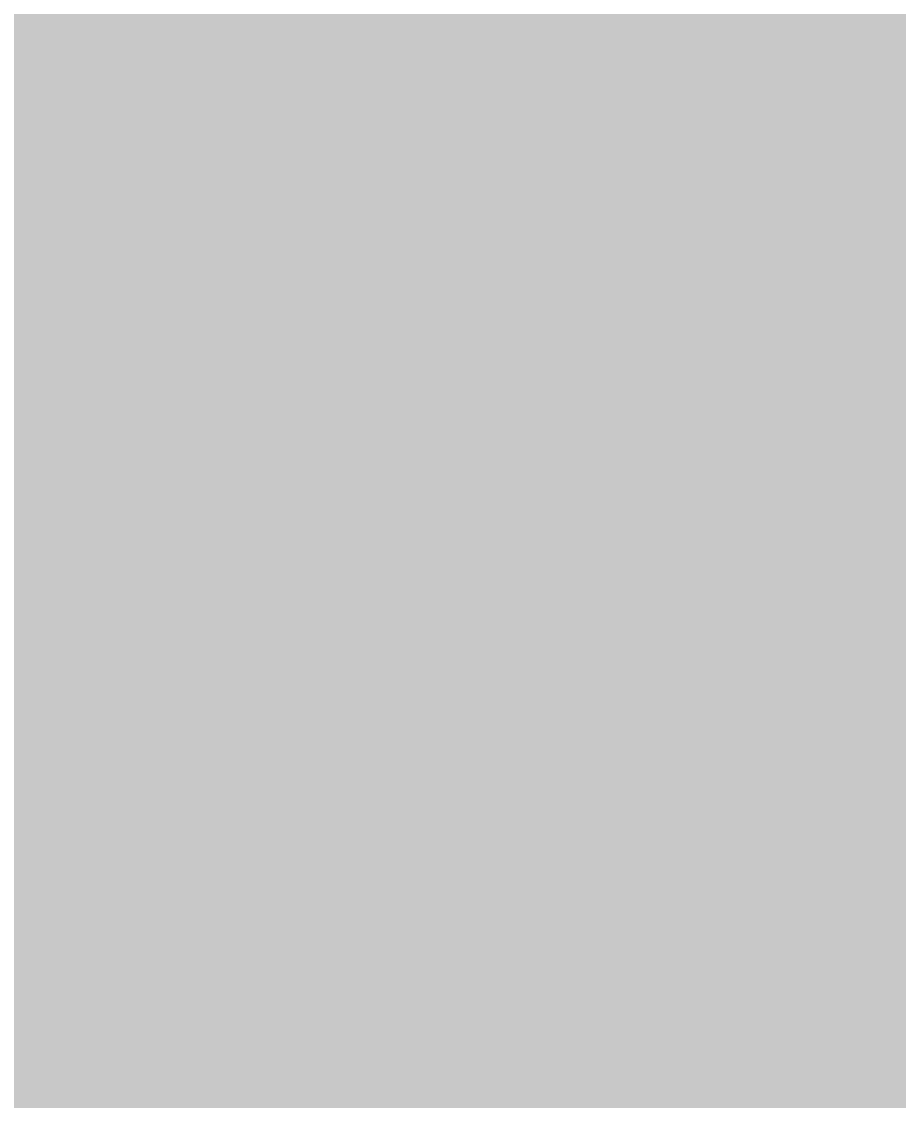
# Model space of a CAD drawing. Extents: x 0 to 196, y 0 to 139.
# Drawn here: x 112.9627 to 113.133, y 74.6042 to 74.8138 of the extents above; entities that cross this region are included whole.
import ezdxf
from ezdxf.enums import TextEntityAlignment as Align

# ---------------------------------------------------------------- set-up
doc = ezdxf.new("R2010")
doc.units = 0
doc.layers.get('0').update_dxf_attribs({"linetype": 'CONTINUOUS'})
for name, color, linetype in [('BOUND', 85, 'CONTINUOUS'), ('COND', 80, 'CONTINUOUS'), ('SILK_SCREEN', 85, 'CONTINUOUS'), ('TEXT', 142, 'CONTINUOUS')]:
    doc.layers.add(name, color=color, linetype=linetype)

# ---------------------------------------------------------------- blocks, each defined once
blk = doc.blocks.new('PLC_UJCHPLG5MSMTTR')
at = {"layer": 'SILK_SCREEN'}
for points in [[(0, 1.15, -1), (0, 1.05, -1), (0, 0.95, -1)], [(0, 0.95, -1), (0, 1.05, -1), (0, 1.15, -1)]]:
    blk.add_hatch(color=256, dxfattribs=at).paths.add_polyline_path(points, flags=0)
at = {"layer": 'BOUND'}
blk.add_solid([(-7.5, -8.3), (8.5, -8.3), (-7.5, 1.55), (8.5, 1.55)], dxfattribs=at)
at = {"layer": 'TEXT'}
blk.add_text('J*', height=0.7874, dxfattribs=at).set_placement((0, 0.525))
blk.add_text('J*', height=0.7874, dxfattribs=at).set_placement((0, 0.525))

msp = doc.modelspace()

# ---------------------------------------------------------------- hatches: boundary and pattern name
at = {"layer": 'COND'}
msp.add_hatch(color=256, dxfattribs=at).paths.add_polyline_path([(119.3351, 78.7849, -0.19893), (119.38, 78.8035, -0.414214), (119.4435, 78.74, -0.19893), (119.4249, 78.6951), (118.1549, 77.4251, -0.19893), (118.11, 77.4065), (113.9453, 77.4065), (113.0935, 76.5547), (113.0935, 73.66, -1), (112.9665, 73.66), (112.9665, 76.581, -0.19893), (112.9851, 76.6259), (113.8741, 77.5149, -0.19893), (113.919, 77.5335), (118.0837, 77.5335)], flags=0)

# ---------------------------------------------------------------- block references
msp.add_blockref('PLC_UJCHPLG5MSMTTR', (113.03, 73.66))

# ---------------------------------------------------------------- texts
at = {"layer": 'TEXT'}
for s, p in [('B12', (110.78, 73.66)), ('B9', (112.01, 73.66)), ('A5', (113.03, 73.66)), ('B5', (114.03, 73.66))]:
    msp.add_text(s, height=2.032, dxfattribs=at).set_placement(p, align=Align.CENTER)

doc.saveas('drawing.dxf')
